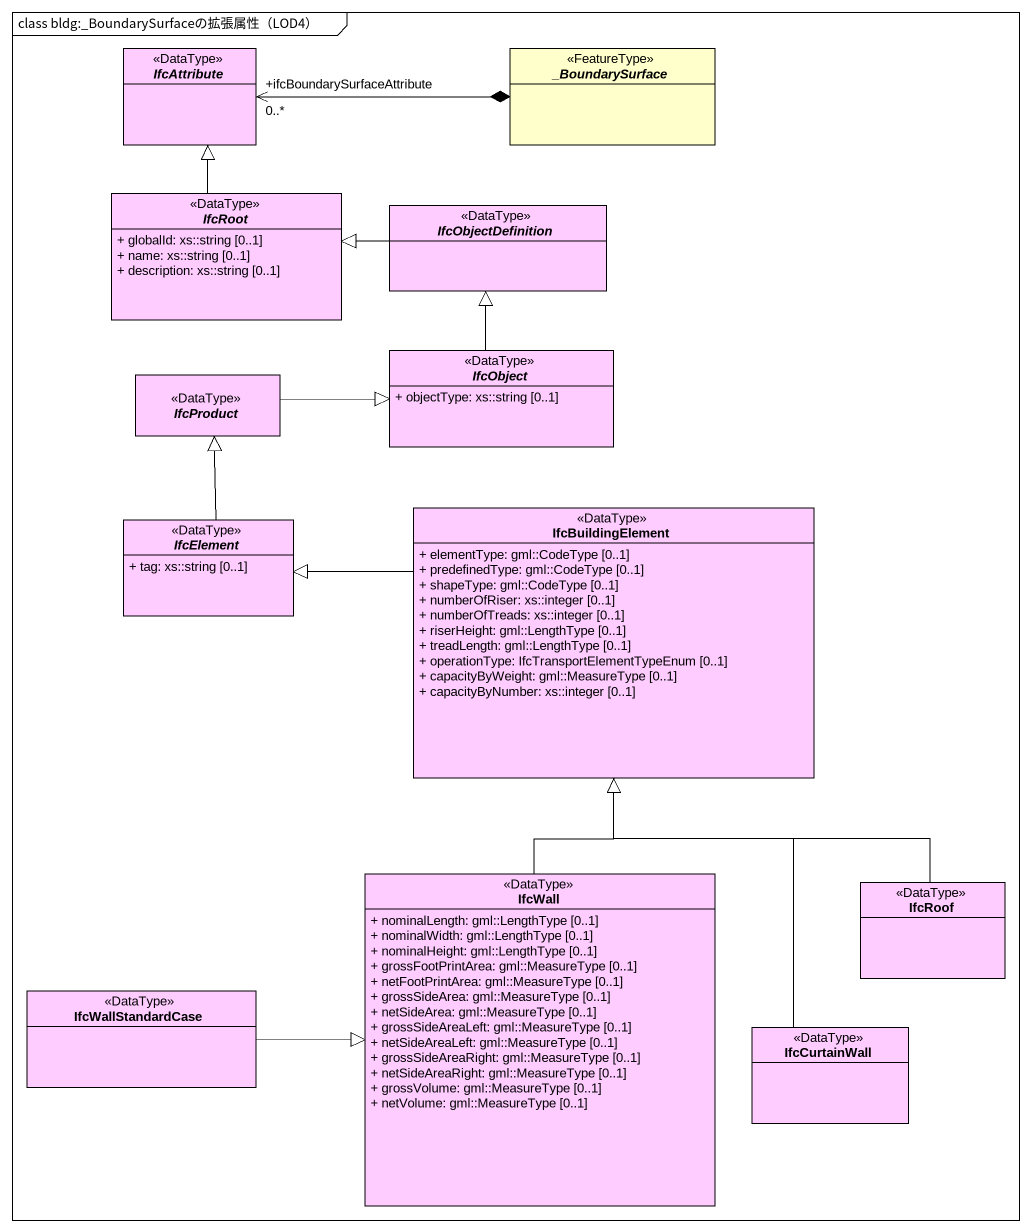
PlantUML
@startuml
mainframe class bldg:_BoundarySurfaceの拡張属性（LOD4）
hide circle
hide empty members
skinparam classAttributeIconSize 0
abstract class IfcAttribute <<DataType>> #FFCCFF
abstract class "_BoundarySurface" as BoundarySurface <<FeatureType>> #FFFFCC
abstract class IfcRoot <<DataType>> #FFCCFF {
  + globalId: xs::string [0..1]
  + name: xs::string [0..1]
  + description: xs::string [0..1]
}
abstract class IfcObjectDefinition <<DataType>> #FFCCFF
abstract class IfcObject <<DataType>> #FFCCFF {
  + objectType: xs::string [0..1]
}
abstract class IfcProduct <<DataType>> #FFCCFF
abstract class IfcElement <<DataType>> #FFCCFF {
  + tag: xs::string [0..1]
}
class IfcBuildingElement <<DataType>> #FFCCFF {
  + elementType: gml::CodeType [0..1]
  + predefinedType: gml::CodeType [0..1]
  + shapeType: gml::CodeType [0..1]
  + numberOfRiser: xs::integer [0..1]
  + numberOfTreads: xs::integer [0..1]
  + riserHeight: gml::LengthType [0..1]
  + treadLength: gml::LengthType [0..1]
  + operationType: IfcTransportElementTypeEnum [0..1]
  + capacityByWeight: gml::MeasureType [0..1]
  + capacityByNumber: xs::integer [0..1]
}
class IfcWall <<DataType>> #FFCCFF {
  + nominalLength: gml::LengthType [0..1]
  + nominalWidth: gml::LengthType [0..1]
  + nominalHeight: gml::LengthType [0..1]
  + grossFootPrintArea: gml::MeasureType [0..1]
  + netFootPrintArea: gml::MeasureType [0..1]
  + grossSideArea: gml::MeasureType [0..1]
  + netSideArea: gml::MeasureType [0..1]
  + grossSideAreaLeft: gml::MeasureType [0..1]
  + netSideAreaLeft: gml::MeasureType [0..1]
  + grossSideAreaRight: gml::MeasureType [0..1]
  + netSideAreaRight: gml::MeasureType [0..1]
  + grossVolume: gml::MeasureType [0..1]
  + netVolume: gml::MeasureType [0..1]
}
class IfcRoof <<DataType>> #FFCCFF
class IfcWallStandardCase <<DataType>> #FFCCFF
class IfcCurtainWall <<DataType>> #FFCCFF
IfcAttribute "+ifcBoundarySurfaceAttribute\n0..*" <-right-* BoundarySurface
IfcRoot -up-|> IfcAttribute
IfcObjectDefinition -left-|> IfcRoot
IfcObject -up-|> IfcObjectDefinition
IfcProduct -right-|> IfcObject
IfcElement -up-|> IfcProduct
IfcBuildingElement -left-|> IfcElement
IfcWall -up-|> IfcBuildingElement
IfcRoof -up-|> IfcBuildingElement
IfcWallStandardCase -right-|> IfcWall
IfcCurtainWall -up-|> IfcBuildingElement
@enduml
